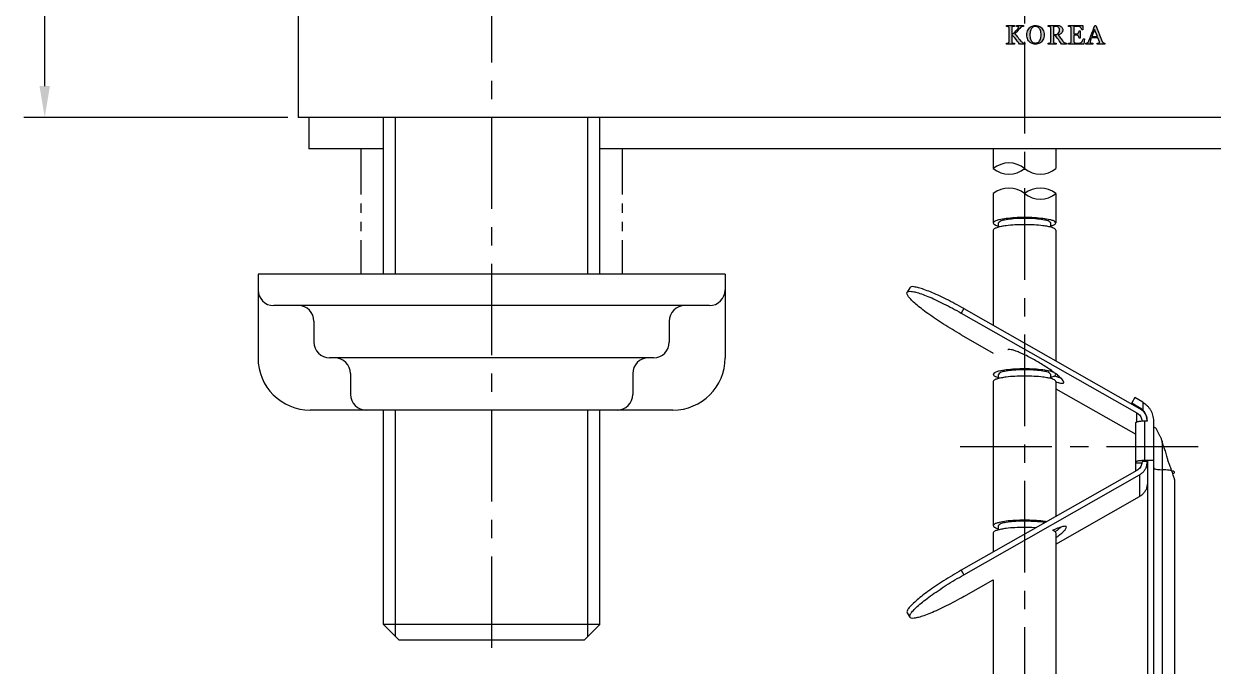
# Model space of a CAD drawing. Extents: x 10556 to 11150, y -5808 to -5388.
# Drawn here: x 10620.9 to 10734.7, y -5744.2 to -5682.7 of the extents above; entities that cross this region are included whole.
import ezdxf

# ---------------------------------------------------------------- set-up
doc = ezdxf.new("R2010")
doc.units = 0
doc.header["$LTSCALE"] = 7
doc.header["$MEASUREMENT"] = 0
doc.linetypes.add('CENTER', pattern=[2, 1.25, -0.25, 0.25, -0.25])
doc.linetypes.add('PHANTOM', pattern=[2.5, 1.25, -0.25, 0.25, -0.25, 0.25, -0.25])
for name, color, linetype in [('CL', 1, 'CENTER'), ('D', 2, 'CONTINUOUS'), ('DIM', 2, 'CONTINUOUS'), ('DWG', 7, 'CONTINUOUS'), ('PH', 3, 'PHANTOM')]:
    doc.layers.add(name, color=color, linetype=linetype)

msp = doc.modelspace()

# ---------------------------------------------------------------- hatches: boundary and pattern name
at = {"layer": 'D'}
msp.add_hatch(color=256, dxfattribs=at).paths.add_polyline_path([(10716.22, -5684.25), (10716.32, -5684.36), (10716.35, -5684.4), (10716.39, -5684.44), (10716.43, -5684.47), (10716.46, -5684.5), (10716.49, -5684.52), (10716.52, -5684.53), (10716.54, -5684.54), (10716.57, -5684.55), (10716.6, -5684.56), (10716.63, -5684.56), (10716.66, -5684.57), (10716.68, -5684.57), (10716.68, -5684.66), (10716.18, -5684.66), (10716.08, -5684.51), (10715.97, -5684.36), (10715.86, -5684.21), (10715.73, -5684.06), (10715.61, -5683.92), (10715.48, -5683.78), (10715.45, -5683.78), (10715.45, -5684.41), (10715.45, -5684.43), (10715.46, -5684.46), (10715.46, -5684.48), (10715.48, -5684.5), (10715.5, -5684.52), (10715.52, -5684.53), (10715.54, -5684.54), (10715.56, -5684.55), (10715.6, -5684.56), (10715.63, -5684.56), (10715.66, -5684.57), (10715.69, -5684.57), (10715.69, -5684.66), (10714.94, -5684.66), (10714.94, -5684.57), (10714.96, -5684.57), (10714.99, -5684.56), (10715.03, -5684.56), (10715.06, -5684.56), (10715.09, -5684.55), (10715.11, -5684.55), (10715.13, -5684.53), (10715.15, -5684.52), (10715.16, -5684.5), (10715.17, -5684.47), (10715.18, -5684.45), (10715.18, -5684.42), (10715.18, -5683.12), (10715.18, -5683.09), (10715.17, -5683.07), (10715.16, -5683.05), (10715.15, -5683.03), (10715.13, -5683.01), (10715.11, -5682.99), (10715.08, -5682.98), (10715.05, -5682.97), (10715.02, -5682.96), (10714.99, -5682.96), (10714.97, -5682.95), (10714.94, -5682.95), (10714.94, -5682.86), (10715.69, -5682.86), (10715.69, -5682.95), (10715.66, -5682.95), (10715.63, -5682.95), (10715.6, -5682.96), (10715.57, -5682.97), (10715.54, -5682.97), (10715.52, -5682.98), (10715.5, -5682.99), (10715.48, -5683.01), (10715.46, -5683.03), (10715.46, -5683.05), (10715.45, -5683.08), (10715.45, -5683.11), (10715.45, -5683.73), (10715.47, -5683.73), (10715.55, -5683.66), (10715.62, -5683.6), (10715.7, -5683.53), (10715.77, -5683.46), (10715.84, -5683.39), (10715.9, -5683.32), (10715.96, -5683.25), (10716.01, -5683.19), (10716.05, -5683.13), (10716.07, -5683.09), (10716.09, -5683.05), (10716.09, -5683.01), (10716.09, -5683), (10716.08, -5682.99), (10716.07, -5682.98), (10716.05, -5682.97), (10716.03, -5682.97), (10716.01, -5682.96), (10715.99, -5682.96), (10715.97, -5682.95), (10715.95, -5682.95), (10715.93, -5682.95), (10715.92, -5682.95), (10715.91, -5682.95), (10715.91, -5682.86), (10716.58, -5682.86), (10716.58, -5682.95), (10716.58, -5682.95), (10716.57, -5682.95), (10716.56, -5682.95), (10716.55, -5682.95), (10716.55, -5682.95), (10716.53, -5682.95), (10716.52, -5682.95), (10716.51, -5682.96), (10716.5, -5682.96), (10716.49, -5682.96), (10716.47, -5682.96), (10716.45, -5682.97), (10716.42, -5682.97), (10716.39, -5682.99), (10716.36, -5683), (10716.33, -5683.02), (10716.31, -5683.03), (10716.28, -5683.05), (10716.2, -5683.15), (10716.1, -5683.26), (10716.01, -5683.36), (10715.92, -5683.46), (10715.82, -5683.56), (10715.73, -5683.65), (10715.85, -5683.79), (10715.96, -5683.91), (10716.05, -5684.03), (10716.13, -5684.13)])
h = msp.add_hatch(color=256, dxfattribs=at)
h.paths.add_polyline_path([(10723.5, -5682.86), (10723.4, -5682.86), (10723.31, -5683.09), (10723.22, -5683.33), (10723.11, -5683.6), (10723.01, -5683.87), (10722.91, -5684.12), (10722.82, -5684.35), (10722.79, -5684.41), (10722.76, -5684.47), (10722.72, -5684.5), (10722.68, -5684.53), (10722.63, -5684.55), (10722.56, -5684.57), (10722.53, -5684.57), (10722.53, -5684.66), (10723.19, -5684.66), (10723.19, -5684.57), (10723.13, -5684.56), (10723.07, -5684.55), (10723.02, -5684.54), (10722.97, -5684.52), (10722.94, -5684.48), (10722.94, -5684.43), (10722.95, -5684.37), (10722.97, -5684.32), (10722.98, -5684.28), (10722.99, -5684.24), (10723.01, -5684.2), (10723.02, -5684.15), (10723.04, -5684.1), (10723.06, -5684.05), (10723.68, -5684.05), (10723.84, -5684.46), (10723.84, -5684.51), (10723.81, -5684.53), (10723.78, -5684.55), (10723.73, -5684.56), (10723.68, -5684.56), (10723.62, -5684.57), (10723.62, -5684.66), (10724.35, -5684.66), (10724.35, -5684.57), (10724.32, -5684.57), (10724.26, -5684.55), (10724.21, -5684.53), (10724.16, -5684.5), (10724.13, -5684.46), (10724.11, -5684.42), (10724.09, -5684.39)])
h.paths.add_polyline_path([(10723.64, -5683.93), (10723.11, -5683.93), (10723.37, -5683.25)], flags=16)
h.paths.add_polyline_path([(10721.39, -5682.96), (10721.67, -5682.96), (10721.71, -5682.96), (10721.77, -5682.96), (10721.84, -5682.96), (10721.89, -5682.97), (10721.94, -5682.99), (10721.99, -5683.03), (10722.05, -5683.09), (10722.1, -5683.16), (10722.13, -5683.23), (10722.16, -5683.29), (10722.25, -5683.29), (10722.25, -5682.86), (10720.86, -5682.86), (10720.86, -5682.95), (10720.9, -5682.95), (10720.95, -5682.96), (10721, -5682.98), (10721.06, -5683), (10721.1, -5683.03), (10721.11, -5683.08), (10721.12, -5683.12), (10721.12, -5684.44), (10721.11, -5684.48), (10721.08, -5684.52), (10721.04, -5684.54), (10721, -5684.55), (10720.94, -5684.56), (10720.89, -5684.57), (10720.86, -5684.57), (10720.86, -5684.66), (10722.35, -5684.66), (10722.39, -5684.13), (10722.3, -5684.13), (10722.28, -5684.17), (10722.25, -5684.24), (10722.21, -5684.31), (10722.17, -5684.39), (10722.13, -5684.45), (10722.09, -5684.5), (10722.04, -5684.53), (10721.97, -5684.54), (10721.9, -5684.55), (10721.85, -5684.55), (10721.8, -5684.56), (10721.76, -5684.56), (10721.72, -5684.56), (10721.69, -5684.56), (10721.63, -5684.55), (10721.58, -5684.55), (10721.53, -5684.55), (10721.48, -5684.54), (10721.43, -5684.51), (10721.4, -5684.46), (10721.39, -5684.41), (10721.39, -5684.37), (10721.39, -5684.32), (10721.39, -5683.78), (10721.59, -5683.78), (10721.64, -5683.78), (10721.68, -5683.78), (10721.74, -5683.8), (10721.8, -5683.84), (10721.83, -5683.88), (10721.84, -5683.91), (10721.86, -5683.96), (10721.87, -5684), (10721.88, -5684.04), (10721.88, -5684.08), (10721.98, -5684.08), (10721.98, -5683.38), (10721.88, -5683.38), (10721.88, -5683.44), (10721.86, -5683.5), (10721.84, -5683.55), (10721.8, -5683.61), (10721.75, -5683.65), (10721.7, -5683.67), (10721.65, -5683.67), (10721.59, -5683.67), (10721.39, -5683.67)])
h.paths.add_polyline_path([(10721.07, -5683.01), (10721.03, -5682.99), (10721.02, -5682.98), (10721.06, -5683)], flags=16)
h.paths.add_polyline_path([(10720.17, -5684.16), (10720.24, -5684.25), (10720.32, -5684.36), (10720.36, -5684.41), (10720.39, -5684.45), (10720.43, -5684.47), (10720.45, -5684.5), (10720.48, -5684.52), (10720.51, -5684.53), (10720.54, -5684.54), (10720.57, -5684.55), (10720.6, -5684.56), (10720.63, -5684.56), (10720.66, -5684.57), (10720.68, -5684.57), (10720.68, -5684.66), (10720.19, -5684.66), (10720.09, -5684.5), (10719.99, -5684.35), (10719.9, -5684.22), (10719.81, -5684.1), (10719.72, -5683.97), (10719.62, -5683.84), (10719.44, -5683.84), (10719.44, -5684.41), (10719.44, -5684.44), (10719.44, -5684.47), (10719.45, -5684.49), (10719.46, -5684.51), (10719.48, -5684.53), (10719.51, -5684.54), (10719.53, -5684.55), (10719.56, -5684.55), (10719.59, -5684.56), (10719.63, -5684.56), (10719.66, -5684.57), (10719.69, -5684.57), (10719.69, -5684.66), (10718.93, -5684.66), (10718.93, -5684.57), (10718.95, -5684.57), (10718.98, -5684.56), (10719.01, -5684.56), (10719.05, -5684.56), (10719.08, -5684.55), (10719.09, -5684.54), (10719.12, -5684.53), (10719.14, -5684.51), (10719.15, -5684.5), (10719.16, -5684.47), (10719.17, -5684.45), (10719.17, -5684.41), (10719.17, -5683.11), (10719.17, -5683.08), (10719.16, -5683.06), (10719.15, -5683.03), (10719.14, -5683.01), (10719.12, -5683), (10719.09, -5682.98), (10719.07, -5682.97), (10719.04, -5682.97), (10719.01, -5682.96), (10718.98, -5682.96), (10718.95, -5682.95), (10718.93, -5682.95), (10718.93, -5682.86), (10719.76, -5682.86), (10719.83, -5682.86), (10719.9, -5682.87), (10719.97, -5682.88), (10720.04, -5682.9), (10720.1, -5682.93), (10720.15, -5682.96), (10720.2, -5683), (10720.24, -5683.04), (10720.28, -5683.09), (10720.3, -5683.15), (10720.32, -5683.21), (10720.33, -5683.29), (10720.32, -5683.35), (10720.31, -5683.42), (10720.29, -5683.47), (10720.27, -5683.52), (10720.24, -5683.57), (10720.2, -5683.61), (10720.16, -5683.64), (10720.11, -5683.68), (10720.06, -5683.7), (10720.01, -5683.73), (10719.95, -5683.75), (10719.89, -5683.77), (10719.97, -5683.88), (10720.04, -5683.98), (10720.11, -5684.07)])
h.paths.add_polyline_path([(10720, -5683.44), (10719.96, -5683.54), (10719.89, -5683.62), (10719.81, -5683.68), (10719.71, -5683.72), (10719.6, -5683.73), (10719.44, -5683.73), (10719.44, -5682.96), (10719.65, -5682.96), (10719.76, -5682.97), (10719.85, -5683), (10719.92, -5683.06), (10719.97, -5683.13), (10720, -5683.22), (10720.01, -5683.32)], flags=16)
h.paths.add_polyline_path([(10718.53, -5683.76), (10718.53, -5683.63), (10718.51, -5683.51), (10718.47, -5683.39), (10718.42, -5683.28), (10718.36, -5683.19), (10718.29, -5683.1), (10718.21, -5683.03), (10718.13, -5682.97), (10718.03, -5682.92), (10717.93, -5682.89), (10717.82, -5682.87), (10717.71, -5682.86), (10717.6, -5682.87), (10717.5, -5682.89), (10717.39, -5682.92), (10717.3, -5682.97), (10717.21, -5683.03), (10717.13, -5683.1), (10717.06, -5683.19), (10717, -5683.28), (10716.95, -5683.39), (10716.91, -5683.5), (10716.89, -5683.63), (10716.88, -5683.76), (10716.89, -5683.89), (10716.91, -5684.01), (10716.95, -5684.12), (10716.99, -5684.23), (10717.05, -5684.32), (10717.12, -5684.4), (10717.19, -5684.48), (10717.28, -5684.54), (10717.38, -5684.59), (10717.48, -5684.63), (10717.59, -5684.65), (10717.71, -5684.66), (10717.82, -5684.65), (10717.92, -5684.63), (10718.03, -5684.6), (10718.12, -5684.55), (10718.21, -5684.49), (10718.29, -5684.42), (10718.36, -5684.33), (10718.42, -5684.24), (10718.47, -5684.13), (10718.51, -5684.02), (10718.53, -5683.89)])
h.paths.add_polyline_path([(10718.24, -5683.87), (10718.23, -5683.98), (10718.21, -5684.07), (10718.19, -5684.16), (10718.15, -5684.24), (10718.11, -5684.32), (10718.06, -5684.39), (10718.01, -5684.45), (10717.94, -5684.49), (10717.87, -5684.52), (10717.79, -5684.54), (10717.71, -5684.55), (10717.62, -5684.54), (10717.54, -5684.52), (10717.47, -5684.49), (10717.41, -5684.45), (10717.35, -5684.39), (10717.31, -5684.32), (10717.27, -5684.25), (10717.23, -5684.17), (10717.21, -5684.08), (10717.19, -5683.98), (10717.18, -5683.87), (10717.18, -5683.76), (10717.18, -5683.66), (10717.19, -5683.56), (10717.21, -5683.46), (10717.23, -5683.37), (10717.26, -5683.29), (10717.3, -5683.21), (10717.34, -5683.14), (10717.4, -5683.08), (10717.46, -5683.03), (10717.53, -5683), (10717.62, -5682.97), (10717.71, -5682.97), (10717.79, -5682.97), (10717.87, -5682.99), (10717.94, -5683.02), (10718, -5683.07), (10718.06, -5683.12), (10718.11, -5683.18), (10718.15, -5683.26), (10718.18, -5683.34), (10718.21, -5683.44), (10718.23, -5683.54), (10718.24, -5683.65), (10718.24, -5683.76)], flags=16)

# ---------------------------------------------------------------- linework, layer by layer
at = {"layer": 'CL'}
for p, q in [((10716.67, -5586.44), (10716.67, -5786.98)), ((10665.67, -5607.66), (10665.67, -5743.66)), ((10733.27, -5723.17), (10709.99, -5723.17))]:
    msp.add_line(p, q, dxfattribs=at)
at = {"layer": 'D'}
for p, q in [((10714.94, -5682.86), (10715.69, -5682.86)), ((10714.94, -5682.95), (10714.94, -5682.86)), ((10714.97, -5682.95), (10714.94, -5682.95)), ((10714.99, -5682.96), (10714.97, -5682.95)), ((10715.02, -5682.96), (10714.99, -5682.96)), ((10715.05, -5682.97), (10715.02, -5682.96)), ((10715.08, -5682.98), (10715.05, -5682.97)), ((10715.11, -5682.99), (10715.08, -5682.98)), ((10715.13, -5683.01), (10715.11, -5682.99)), ((10715.15, -5683.03), (10715.13, -5683.01)), ((10715.16, -5683.05), (10715.15, -5683.03)), ((10715.17, -5683.07), (10715.16, -5683.05)), ((10715.18, -5683.09), (10715.17, -5683.07)), ((10715.18, -5683.12), (10715.18, -5683.09)), ((10715.18, -5684.42), (10715.18, -5683.12)), ((10715.46, -5683.05), (10715.45, -5683.08)), ((10715.45, -5683.08), (10715.45, -5683.11)), ((10715.45, -5683.11), (10715.45, -5683.73)), ((10715.48, -5683.01), (10715.46, -5683.03)), ((10715.46, -5683.03), (10715.46, -5683.05)), ((10715.5, -5682.99), (10715.48, -5683.01)), ((10715.52, -5682.98), (10715.5, -5682.99)), ((10715.54, -5682.97), (10715.52, -5682.98)), ((10715.57, -5682.97), (10715.54, -5682.97)), ((10715.55, -5683.66), (10715.62, -5683.6)), ((10715.6, -5682.96), (10715.57, -5682.97)), ((10715.63, -5682.95), (10715.6, -5682.96)), ((10715.62, -5683.6), (10715.7, -5683.53)), ((10715.66, -5682.95), (10715.63, -5682.95)), ((10715.69, -5682.95), (10715.66, -5682.95)), ((10715.69, -5682.86), (10715.69, -5682.95)), ((10715.7, -5683.53), (10715.77, -5683.46)), ((10715.82, -5683.56), (10715.73, -5683.65)), ((10715.77, -5683.46), (10715.84, -5683.39)), ((10715.92, -5683.46), (10715.82, -5683.56)), ((10715.84, -5683.39), (10715.9, -5683.32)), ((10715.9, -5683.32), (10715.96, -5683.25)), ((10715.91, -5682.86), (10716.58, -5682.86)), ((10715.91, -5682.95), (10715.91, -5682.86)), ((10715.92, -5682.95), (10715.91, -5682.95)), ((10715.93, -5682.95), (10715.92, -5682.95)), ((10716.01, -5683.36), (10715.92, -5683.46)), ((10715.95, -5682.95), (10715.93, -5682.95)), ((10715.97, -5682.95), (10715.95, -5682.95)), ((10715.96, -5683.25), (10716.01, -5683.19)), ((10715.99, -5682.96), (10715.97, -5682.95)), ((10716.01, -5682.96), (10715.99, -5682.96)), ((10716.03, -5682.97), (10716.01, -5682.96)), ((10716.01, -5683.19), (10716.05, -5683.13)), ((10716.1, -5683.26), (10716.01, -5683.36)), ((10716.05, -5682.97), (10716.03, -5682.97)), ((10716.07, -5682.98), (10716.05, -5682.97)), ((10716.05, -5683.13), (10716.07, -5683.09)), ((10716.08, -5682.99), (10716.07, -5682.98)), ((10716.07, -5683.09), (10716.09, -5683.05)), ((10716.09, -5683), (10716.08, -5682.99)), ((10716.09, -5683.01), (10716.09, -5683)), ((10716.09, -5683.05), (10716.09, -5683.01)), ((10716.2, -5683.15), (10716.1, -5683.26)), ((10716.28, -5683.05), (10716.2, -5683.15)), ((10716.31, -5683.03), (10716.28, -5683.05)), ((10716.33, -5683.02), (10716.31, -5683.03)), ((10716.36, -5683), (10716.33, -5683.02)), ((10716.39, -5682.99), (10716.36, -5683)), ((10716.42, -5682.97), (10716.39, -5682.99)), ((10716.45, -5682.97), (10716.42, -5682.97)), ((10716.47, -5682.96), (10716.45, -5682.97)), ((10716.49, -5682.96), (10716.47, -5682.96)), ((10716.5, -5682.96), (10716.49, -5682.96)), ((10716.51, -5682.96), (10716.5, -5682.96)), ((10716.52, -5682.95), (10716.51, -5682.96)), ((10716.53, -5682.95), (10716.52, -5682.95)), ((10716.55, -5682.95), (10716.53, -5682.95)), ((10716.56, -5682.95), (10716.55, -5682.95)), ((10716.55, -5682.95), (10716.55, -5682.95)), ((10716.57, -5682.95), (10716.56, -5682.95)), ((10716.58, -5682.95), (10716.57, -5682.95)), ((10716.58, -5682.86), (10716.58, -5682.95)), ((10716.58, -5682.95), (10716.58, -5682.95)), ((10716.88, -5683.76), (10716.89, -5683.63)), ((10716.89, -5683.63), (10716.91, -5683.5)), ((10716.91, -5683.5), (10716.95, -5683.39)), ((10716.95, -5683.39), (10717, -5683.28)), ((10717, -5683.28), (10717.06, -5683.19)), ((10717.06, -5683.19), (10717.13, -5683.1)), ((10717.13, -5683.1), (10717.21, -5683.03)), ((10717.19, -5683.56), (10717.18, -5683.66)), ((10717.21, -5683.46), (10717.19, -5683.56)), ((10717.21, -5683.03), (10717.3, -5682.97)), ((10717.23, -5683.37), (10717.21, -5683.46)), ((10717.26, -5683.29), (10717.23, -5683.37)), ((10717.3, -5683.21), (10717.26, -5683.29)), ((10717.3, -5682.97), (10717.39, -5682.92)), ((10717.34, -5683.14), (10717.3, -5683.21)), ((10717.4, -5683.08), (10717.34, -5683.14)), ((10717.39, -5682.92), (10717.5, -5682.89)), ((10717.46, -5683.03), (10717.4, -5683.08)), ((10717.53, -5683), (10717.46, -5683.03)), ((10717.5, -5682.89), (10717.6, -5682.87)), ((10717.62, -5682.97), (10717.53, -5683)), ((10717.6, -5682.87), (10717.71, -5682.86)), ((10717.71, -5682.97), (10717.62, -5682.97)), ((10717.71, -5682.86), (10717.82, -5682.87)), ((10717.79, -5682.97), (10717.71, -5682.97)), ((10717.87, -5682.99), (10717.79, -5682.97)), ((10717.82, -5682.87), (10717.93, -5682.89)), ((10717.94, -5683.02), (10717.87, -5682.99)), ((10717.93, -5682.89), (10718.03, -5682.92)), ((10718, -5683.07), (10717.94, -5683.02)), ((10718.06, -5683.12), (10718, -5683.07)), ((10718.03, -5682.92), (10718.13, -5682.97)), ((10718.11, -5683.18), (10718.06, -5683.12)), ((10718.15, -5683.26), (10718.11, -5683.18)), ((10718.13, -5682.97), (10718.21, -5683.03)), ((10718.18, -5683.34), (10718.15, -5683.26)), ((10718.21, -5683.44), (10718.18, -5683.34)), ((10718.21, -5683.03), (10718.29, -5683.1)), ((10718.23, -5683.54), (10718.21, -5683.44)), ((10718.24, -5683.65), (10718.23, -5683.54)), ((10718.29, -5683.1), (10718.36, -5683.19)), ((10718.36, -5683.19), (10718.42, -5683.28)), ((10718.42, -5683.28), (10718.47, -5683.39)), ((10718.47, -5683.39), (10718.51, -5683.51)), ((10718.51, -5683.51), (10718.53, -5683.63)), ((10718.53, -5683.63), (10718.53, -5683.76)), ((10718.93, -5682.95), (10718.93, -5682.86)), ((10718.93, -5682.86), (10719.76, -5682.86)), ((10718.95, -5682.95), (10718.93, -5682.95)), ((10718.98, -5682.96), (10718.95, -5682.95)), ((10719.01, -5682.96), (10718.98, -5682.96)), ((10719.04, -5682.97), (10719.01, -5682.96)), ((10719.07, -5682.97), (10719.04, -5682.97)), ((10719.09, -5682.98), (10719.07, -5682.97)), ((10719.12, -5683), (10719.09, -5682.98)), ((10719.14, -5683.01), (10719.12, -5683)), ((10719.15, -5683.03), (10719.14, -5683.01)), ((10719.16, -5683.06), (10719.15, -5683.03)), ((10719.17, -5683.08), (10719.16, -5683.06)), ((10719.17, -5683.11), (10719.17, -5683.08)), ((10719.17, -5684.41), (10719.17, -5683.11)), ((10719.44, -5682.96), (10719.44, -5683.73)), ((10719.65, -5682.96), (10719.44, -5682.96)), ((10719.76, -5682.97), (10719.65, -5682.96)), ((10719.76, -5682.86), (10719.83, -5682.86)), ((10719.85, -5683), (10719.76, -5682.97)), ((10719.81, -5683.68), (10719.89, -5683.62)), ((10719.83, -5682.86), (10719.9, -5682.87)), ((10719.92, -5683.06), (10719.85, -5683)), ((10719.89, -5683.62), (10719.96, -5683.54)), ((10719.9, -5682.87), (10719.97, -5682.88)), ((10719.97, -5683.13), (10719.92, -5683.06)), ((10719.96, -5683.54), (10720, -5683.44)), ((10719.97, -5682.88), (10720.04, -5682.9)), ((10720, -5683.22), (10719.97, -5683.13)), ((10720.01, -5683.32), (10720, -5683.22)), ((10720, -5683.44), (10720.01, -5683.32)), ((10720.04, -5682.9), (10720.1, -5682.93)), ((10720.1, -5682.93), (10720.15, -5682.96)), ((10720.16, -5683.64), (10720.11, -5683.68)), ((10720.15, -5682.96), (10720.2, -5683)), ((10720.2, -5683.61), (10720.16, -5683.64)), ((10720.2, -5683), (10720.24, -5683.04)), ((10720.24, -5683.57), (10720.2, -5683.61)), ((10720.24, -5683.04), (10720.28, -5683.09)), ((10720.27, -5683.52), (10720.24, -5683.57)), ((10720.29, -5683.47), (10720.27, -5683.52)), ((10720.28, -5683.09), (10720.3, -5683.15)), ((10720.31, -5683.42), (10720.29, -5683.47)), ((10720.3, -5683.15), (10720.32, -5683.21)), ((10720.32, -5683.35), (10720.31, -5683.42)), ((10720.32, -5683.21), (10720.33, -5683.29)), ((10720.33, -5683.29), (10720.32, -5683.35)), ((10720.86, -5682.86), (10722.25, -5682.86)), ((10720.86, -5682.95), (10720.86, -5682.86)), ((10720.88, -5682.95), (10720.86, -5682.95)), ((10720.92, -5682.96), (10720.88, -5682.95)), ((10720.95, -5682.96), (10720.92, -5682.96)), ((10720.99, -5682.97), (10720.95, -5682.96)), ((10721.02, -5682.98), (10720.99, -5682.97)), ((10721.04, -5682.99), (10721.02, -5682.98)), ((10721.07, -5683.01), (10721.04, -5682.99)), ((10721.09, -5683.03), (10721.07, -5683.01)), ((10721.1, -5683.05), (10721.09, -5683.03)), ((10721.11, -5683.07), (10721.1, -5683.05)), ((10721.11, -5683.09), (10721.11, -5683.07)), ((10721.12, -5683.12), (10721.11, -5683.09)), ((10721.12, -5684.41), (10721.12, -5683.12)), ((10721.67, -5682.96), (10721.39, -5682.96)), ((10721.39, -5682.96), (10721.39, -5683.67)), ((10721.71, -5682.96), (10721.67, -5682.96)), ((10721.75, -5682.96), (10721.71, -5682.96)), ((10721.73, -5683.66), (10721.76, -5683.64)), ((10721.79, -5682.96), (10721.75, -5682.96)), ((10721.76, -5683.64), (10721.79, -5683.62)), ((10721.83, -5682.96), (10721.79, -5682.96)), ((10721.79, -5683.62), (10721.81, -5683.59)), ((10721.81, -5683.59), (10721.83, -5683.57)), ((10721.86, -5682.97), (10721.83, -5682.96)), ((10721.83, -5683.57), (10721.84, -5683.53)), ((10721.84, -5683.53), (10721.86, -5683.5)), ((10721.89, -5682.97), (10721.86, -5682.97)), ((10721.86, -5683.5), (10721.87, -5683.46)), ((10721.87, -5683.46), (10721.88, -5683.42)), ((10721.88, -5683.38), (10721.98, -5683.38)), ((10721.88, -5683.42), (10721.88, -5683.38)), ((10721.94, -5682.99), (10721.89, -5682.97)), ((10721.99, -5683.03), (10721.94, -5682.99)), ((10721.98, -5683.38), (10721.98, -5684.08)), ((10722.05, -5683.09), (10721.99, -5683.03)), ((10722.1, -5683.16), (10722.05, -5683.09)), ((10722.13, -5683.23), (10722.1, -5683.16)), ((10722.16, -5683.29), (10722.13, -5683.23)), ((10722.25, -5683.29), (10722.16, -5683.29)), ((10722.25, -5682.86), (10722.25, -5683.29)), ((10723.01, -5683.87), (10723.11, -5683.6)), ((10723.37, -5683.25), (10723.11, -5683.93)), ((10723.11, -5683.6), (10723.22, -5683.33)), ((10723.22, -5683.33), (10723.31, -5683.09)), ((10723.31, -5683.09), (10723.4, -5682.86)), ((10723.64, -5683.93), (10723.37, -5683.25)), ((10723.4, -5682.86), (10723.5, -5682.86)), ((10723.5, -5682.86), (10724.09, -5684.39)), ((10714.94, -5684.66), (10714.94, -5684.57)), ((10714.94, -5684.57), (10714.96, -5684.57)), ((10715.69, -5684.66), (10714.94, -5684.66)), ((10714.96, -5684.58), (10714.99, -5684.58)), ((10714.99, -5684.58), (10715.03, -5684.57)), ((10715.03, -5684.57), (10715.06, -5684.57)), ((10715.06, -5684.56), (10715.09, -5684.55)), ((10715.09, -5684.55), (10715.11, -5684.55)), ((10715.11, -5684.55), (10715.13, -5684.53)), ((10715.13, -5684.53), (10715.15, -5684.52)), ((10715.15, -5684.52), (10715.16, -5684.5)), ((10715.16, -5684.5), (10715.17, -5684.47)), ((10715.17, -5684.47), (10715.18, -5684.45)), ((10715.18, -5684.45), (10715.18, -5684.42)), ((10715.45, -5683.73), (10715.47, -5683.73)), ((10715.48, -5683.78), (10715.45, -5683.78)), ((10715.45, -5683.78), (10715.45, -5684.41)), ((10715.45, -5684.41), (10715.45, -5684.43)), ((10715.45, -5684.43), (10715.46, -5684.46)), ((10715.46, -5684.46), (10715.46, -5684.48)), ((10715.46, -5684.48), (10715.48, -5684.5)), ((10715.47, -5683.73), (10715.55, -5683.66)), ((10715.61, -5683.92), (10715.48, -5683.78)), ((10715.48, -5684.5), (10715.5, -5684.52)), ((10715.5, -5684.52), (10715.52, -5684.53)), ((10715.52, -5684.53), (10715.54, -5684.54)), ((10715.54, -5684.54), (10715.56, -5684.55)), ((10715.56, -5684.55), (10715.6, -5684.56)), ((10715.6, -5684.56), (10715.63, -5684.56)), ((10715.73, -5684.06), (10715.61, -5683.92)), ((10715.63, -5684.56), (10715.66, -5684.57)), ((10715.66, -5684.57), (10715.69, -5684.57)), ((10715.69, -5684.57), (10715.69, -5684.66)), ((10715.73, -5683.65), (10715.85, -5683.79)), ((10715.86, -5684.21), (10715.73, -5684.06)), ((10715.85, -5683.79), (10715.96, -5683.91)), ((10715.97, -5684.36), (10715.86, -5684.21)), ((10715.96, -5683.91), (10716.05, -5684.03)), ((10716.08, -5684.51), (10715.97, -5684.36)), ((10716.05, -5684.03), (10716.13, -5684.13)), ((10716.18, -5684.66), (10716.08, -5684.51)), ((10716.13, -5684.13), (10716.22, -5684.25)), ((10716.68, -5684.66), (10716.18, -5684.66)), ((10716.22, -5684.25), (10716.32, -5684.36)), ((10716.32, -5684.36), (10716.35, -5684.4)), ((10716.35, -5684.4), (10716.39, -5684.44)), ((10716.39, -5684.44), (10716.43, -5684.47)), ((10716.43, -5684.47), (10716.46, -5684.5)), ((10716.46, -5684.5), (10716.49, -5684.52)), ((10716.49, -5684.52), (10716.52, -5684.53)), ((10716.52, -5684.53), (10716.54, -5684.54)), ((10716.54, -5684.54), (10716.57, -5684.55)), ((10716.57, -5684.55), (10716.6, -5684.56)), ((10716.6, -5684.56), (10716.63, -5684.56)), ((10716.63, -5684.56), (10716.66, -5684.57)), ((10716.66, -5684.57), (10716.68, -5684.57)), ((10716.68, -5684.57), (10716.68, -5684.66)), ((10716.89, -5683.89), (10716.88, -5683.76)), ((10716.91, -5684.01), (10716.89, -5683.89)), ((10716.95, -5684.12), (10716.91, -5684.01)), ((10716.99, -5684.23), (10716.95, -5684.12)), ((10717.05, -5684.32), (10716.99, -5684.23)), ((10717.12, -5684.4), (10717.05, -5684.32)), ((10717.19, -5684.48), (10717.12, -5684.4)), ((10717.18, -5683.66), (10717.18, -5683.76)), ((10717.18, -5683.76), (10717.18, -5683.87)), ((10717.18, -5683.87), (10717.19, -5683.98)), ((10717.19, -5683.98), (10717.21, -5684.08)), ((10717.28, -5684.54), (10717.19, -5684.48)), ((10717.21, -5684.08), (10717.23, -5684.17)), ((10717.23, -5684.17), (10717.27, -5684.25)), ((10717.27, -5684.25), (10717.31, -5684.32)), ((10717.38, -5684.59), (10717.28, -5684.54)), ((10717.31, -5684.32), (10717.35, -5684.39)), ((10717.35, -5684.39), (10717.41, -5684.45)), ((10717.48, -5684.63), (10717.38, -5684.59)), ((10717.41, -5684.45), (10717.47, -5684.49)), ((10717.47, -5684.49), (10717.54, -5684.52)), ((10717.59, -5684.65), (10717.48, -5684.63)), ((10717.54, -5684.52), (10717.62, -5684.54)), ((10717.71, -5684.66), (10717.59, -5684.65)), ((10717.62, -5684.54), (10717.71, -5684.55)), ((10717.71, -5684.55), (10717.79, -5684.54)), ((10717.82, -5684.65), (10717.71, -5684.66)), ((10717.79, -5684.54), (10717.87, -5684.52)), ((10717.92, -5684.63), (10717.82, -5684.65)), ((10717.87, -5684.52), (10717.94, -5684.49)), ((10718.03, -5684.6), (10717.92, -5684.63)), ((10717.94, -5684.49), (10718.01, -5684.45)), ((10718.01, -5684.45), (10718.06, -5684.39)), ((10718.12, -5684.55), (10718.03, -5684.6)), ((10718.06, -5684.39), (10718.11, -5684.32)), ((10718.11, -5684.32), (10718.15, -5684.24)), ((10718.21, -5684.49), (10718.12, -5684.55)), ((10718.15, -5684.24), (10718.19, -5684.16)), ((10718.19, -5684.16), (10718.21, -5684.07)), ((10718.21, -5684.07), (10718.23, -5683.98)), ((10718.29, -5684.42), (10718.21, -5684.49)), ((10718.23, -5683.98), (10718.24, -5683.87)), ((10718.24, -5683.76), (10718.24, -5683.65)), ((10718.24, -5683.87), (10718.24, -5683.76)), ((10718.36, -5684.33), (10718.29, -5684.42)), ((10718.42, -5684.24), (10718.36, -5684.33)), ((10718.47, -5684.13), (10718.42, -5684.24)), ((10718.51, -5684.02), (10718.47, -5684.13)), ((10718.53, -5683.89), (10718.51, -5684.02)), ((10718.53, -5683.76), (10718.53, -5683.89)), ((10718.93, -5684.66), (10718.93, -5684.57)), ((10718.93, -5684.57), (10718.95, -5684.57)), ((10719.69, -5684.66), (10718.93, -5684.66)), ((10718.95, -5684.57), (10718.98, -5684.56)), ((10718.98, -5684.56), (10719.01, -5684.56)), ((10719.01, -5684.56), (10719.05, -5684.56)), ((10719.05, -5684.56), (10719.08, -5684.55)), ((10719.08, -5684.55), (10719.09, -5684.54)), ((10719.09, -5684.54), (10719.12, -5684.53)), ((10719.12, -5684.53), (10719.14, -5684.51)), ((10719.14, -5684.51), (10719.15, -5684.5)), ((10719.15, -5684.5), (10719.16, -5684.47)), ((10719.16, -5684.47), (10719.17, -5684.45)), ((10719.17, -5684.45), (10719.17, -5684.41)), ((10719.44, -5683.73), (10719.6, -5683.73)), ((10719.44, -5683.84), (10719.44, -5684.41)), ((10719.62, -5683.84), (10719.44, -5683.84)), ((10719.44, -5684.41), (10719.44, -5684.44)), ((10719.44, -5684.44), (10719.44, -5684.47)), ((10719.44, -5684.47), (10719.45, -5684.49)), ((10719.45, -5684.49), (10719.46, -5684.51)), ((10719.46, -5684.51), (10719.48, -5684.53)), ((10719.48, -5684.53), (10719.51, -5684.54)), ((10719.51, -5684.54), (10719.53, -5684.55)), ((10719.53, -5684.55), (10719.56, -5684.55)), ((10719.56, -5684.55), (10719.59, -5684.56)), ((10719.59, -5684.56), (10719.63, -5684.56)), ((10719.6, -5683.73), (10719.71, -5683.72)), ((10719.72, -5683.97), (10719.62, -5683.84)), ((10719.63, -5684.56), (10719.66, -5684.57)), ((10719.66, -5684.57), (10719.69, -5684.57)), ((10719.69, -5684.57), (10719.69, -5684.66)), ((10719.71, -5683.72), (10719.81, -5683.68)), ((10719.81, -5684.1), (10719.72, -5683.97)), ((10719.9, -5684.22), (10719.81, -5684.1)), ((10719.95, -5683.75), (10719.89, -5683.77)), ((10719.89, -5683.77), (10719.97, -5683.88)), ((10719.99, -5684.35), (10719.9, -5684.22)), ((10720.01, -5683.73), (10719.95, -5683.75)), ((10719.97, -5683.88), (10720.04, -5683.98)), ((10720.09, -5684.5), (10719.99, -5684.35)), ((10720.06, -5683.7), (10720.01, -5683.73)), ((10720.04, -5683.98), (10720.11, -5684.07)), ((10720.11, -5683.68), (10720.06, -5683.7)), ((10720.19, -5684.66), (10720.09, -5684.5)), ((10720.11, -5684.07), (10720.17, -5684.16)), ((10720.17, -5684.16), (10720.24, -5684.25)), ((10720.68, -5684.66), (10720.19, -5684.66)), ((10720.24, -5684.25), (10720.32, -5684.36)), ((10720.32, -5684.36), (10720.36, -5684.41)), ((10720.36, -5684.41), (10720.39, -5684.45)), ((10720.39, -5684.45), (10720.43, -5684.47)), ((10720.43, -5684.47), (10720.45, -5684.5)), ((10720.45, -5684.5), (10720.48, -5684.52)), ((10720.48, -5684.52), (10720.51, -5684.53)), ((10720.51, -5684.53), (10720.54, -5684.54)), ((10720.54, -5684.54), (10720.57, -5684.55)), ((10720.57, -5684.55), (10720.6, -5684.56)), ((10720.6, -5684.56), (10720.63, -5684.56)), ((10720.63, -5684.56), (10720.66, -5684.57)), ((10720.66, -5684.57), (10720.68, -5684.57)), ((10720.68, -5684.57), (10720.68, -5684.66)), ((10720.86, -5684.57), (10720.89, -5684.57)), ((10720.86, -5684.66), (10720.86, -5684.57)), ((10722.35, -5684.66), (10720.86, -5684.66)), ((10720.89, -5684.57), (10720.92, -5684.56)), ((10720.92, -5684.56), (10720.96, -5684.56)), ((10720.96, -5684.56), (10721, -5684.55)), ((10721, -5684.55), (10721.03, -5684.55)), ((10721.03, -5684.55), (10721.04, -5684.54)), ((10721.04, -5684.54), (10721.07, -5684.53)), ((10721.07, -5684.53), (10721.09, -5684.51)), ((10721.09, -5684.51), (10721.1, -5684.49)), ((10721.1, -5684.49), (10721.11, -5684.47)), ((10721.11, -5684.44), (10721.12, -5684.41)), ((10721.11, -5684.47), (10721.11, -5684.44)), ((10721.39, -5683.67), (10721.59, -5683.67)), ((10721.39, -5683.78), (10721.39, -5684.32)), ((10721.59, -5683.78), (10721.39, -5683.78)), ((10721.39, -5684.32), (10721.39, -5684.37)), ((10721.39, -5684.37), (10721.39, -5684.41)), ((10721.39, -5684.41), (10721.4, -5684.45)), ((10721.4, -5684.45), (10721.41, -5684.47)), ((10721.41, -5684.47), (10721.42, -5684.5)), ((10721.42, -5684.5), (10721.44, -5684.52)), ((10721.44, -5684.52), (10721.47, -5684.53)), ((10721.47, -5684.53), (10721.5, -5684.54)), ((10721.5, -5684.54), (10721.53, -5684.55)), ((10721.53, -5684.55), (10721.58, -5684.55)), ((10721.58, -5684.55), (10721.63, -5684.55)), ((10721.59, -5683.67), (10721.65, -5683.67)), ((10721.64, -5683.78), (10721.59, -5683.78)), ((10721.63, -5684.55), (10721.69, -5684.56)), ((10721.68, -5683.78), (10721.64, -5683.78)), ((10721.65, -5683.67), (10721.7, -5683.67)), ((10721.72, -5683.79), (10721.68, -5683.78)), ((10721.69, -5684.56), (10721.72, -5684.56)), ((10721.7, -5683.67), (10721.73, -5683.66)), ((10721.75, -5683.81), (10721.72, -5683.79)), ((10721.72, -5684.56), (10721.76, -5684.56)), ((10721.78, -5683.83), (10721.75, -5683.81)), ((10721.76, -5684.56), (10721.8, -5684.56)), ((10721.81, -5683.86), (10721.78, -5683.83)), ((10721.8, -5684.56), (10721.85, -5684.55)), ((10721.83, -5683.88), (10721.81, -5683.86)), ((10721.84, -5683.91), (10721.83, -5683.88)), ((10721.86, -5683.96), (10721.84, -5683.91)), ((10721.85, -5684.55), (10721.89, -5684.55)), ((10721.87, -5684), (10721.86, -5683.96)), ((10721.88, -5684.04), (10721.87, -5684)), ((10721.88, -5684.08), (10721.88, -5684.04)), ((10721.98, -5684.08), (10721.88, -5684.08)), ((10721.89, -5684.55), (10721.92, -5684.55)), ((10721.92, -5684.55), (10721.95, -5684.55)), ((10721.95, -5684.55), (10721.99, -5684.54)), ((10721.99, -5684.54), (10722.02, -5684.53)), ((10722.02, -5684.53), (10722.05, -5684.52)), ((10722.05, -5684.52), (10722.07, -5684.51)), ((10722.07, -5684.51), (10722.09, -5684.5)), ((10722.09, -5684.5), (10722.13, -5684.45)), ((10722.13, -5684.45), (10722.17, -5684.39)), ((10722.17, -5684.39), (10722.21, -5684.31)), ((10722.21, -5684.31), (10722.25, -5684.24)), ((10722.25, -5684.24), (10722.28, -5684.17)), ((10722.28, -5684.17), (10722.3, -5684.13)), ((10722.3, -5684.13), (10722.39, -5684.13)), ((10722.39, -5684.13), (10722.35, -5684.66)), ((10722.53, -5684.57), (10722.55, -5684.57)), ((10722.53, -5684.66), (10722.53, -5684.57)), ((10723.19, -5684.66), (10722.53, -5684.66)), ((10722.55, -5684.57), (10722.58, -5684.56)), ((10722.58, -5684.56), (10722.61, -5684.56)), ((10722.61, -5684.56), (10722.64, -5684.55)), ((10722.64, -5684.55), (10722.66, -5684.54)), ((10722.66, -5684.54), (10722.69, -5684.52)), ((10722.69, -5684.52), (10722.72, -5684.5)), ((10722.72, -5684.5), (10722.74, -5684.48)), ((10722.74, -5684.48), (10722.76, -5684.45)), ((10722.76, -5684.45), (10722.78, -5684.43)), ((10722.78, -5684.43), (10722.8, -5684.39)), ((10722.8, -5684.39), (10722.82, -5684.35)), ((10722.82, -5684.35), (10722.91, -5684.12)), ((10722.91, -5684.12), (10723.01, -5683.87)), ((10722.95, -5684.38), (10722.94, -5684.41)), ((10722.94, -5684.41), (10722.94, -5684.43)), ((10722.94, -5684.43), (10722.94, -5684.44)), ((10722.94, -5684.44), (10722.94, -5684.46)), ((10722.94, -5684.46), (10722.95, -5684.49)), ((10722.96, -5684.35), (10722.95, -5684.38)), ((10722.95, -5684.49), (10722.97, -5684.52)), ((10722.97, -5684.32), (10722.96, -5684.35)), ((10722.98, -5684.28), (10722.97, -5684.32)), ((10722.97, -5684.52), (10723.02, -5684.54)), ((10722.99, -5684.24), (10722.98, -5684.28)), ((10723.01, -5684.2), (10722.99, -5684.24)), ((10723.02, -5684.15), (10723.01, -5684.2)), ((10723.04, -5684.1), (10723.02, -5684.15)), ((10723.02, -5684.54), (10723.07, -5684.55)), ((10723.06, -5684.05), (10723.04, -5684.1)), ((10723.68, -5684.05), (10723.06, -5684.05)), ((10723.07, -5684.55), (10723.13, -5684.56)), ((10723.11, -5683.93), (10723.64, -5683.93)), ((10723.13, -5684.56), (10723.19, -5684.57)), ((10723.19, -5684.57), (10723.19, -5684.66)), ((10723.62, -5684.57), (10723.68, -5684.56)), ((10723.62, -5684.66), (10723.62, -5684.57)), ((10724.35, -5684.66), (10723.62, -5684.66)), ((10723.83, -5684.44), (10723.68, -5684.05)), ((10723.68, -5684.56), (10723.73, -5684.56)), ((10723.73, -5684.56), (10723.78, -5684.55)), ((10723.78, -5684.55), (10723.81, -5684.53)), ((10723.81, -5684.53), (10723.83, -5684.52)), ((10723.83, -5684.45), (10723.83, -5684.44)), ((10723.84, -5684.46), (10723.83, -5684.45)), ((10723.83, -5684.52), (10723.84, -5684.5)), ((10723.84, -5684.47), (10723.84, -5684.46)), ((10723.84, -5684.48), (10723.84, -5684.47)), ((10723.84, -5684.49), (10723.84, -5684.48)), ((10723.84, -5684.5), (10723.84, -5684.49)), ((10724.09, -5684.39), (10724.11, -5684.42)), ((10724.11, -5684.42), (10724.12, -5684.45)), ((10724.12, -5684.45), (10724.14, -5684.47)), ((10724.14, -5684.47), (10724.15, -5684.49)), ((10724.15, -5684.49), (10724.18, -5684.51)), ((10724.18, -5684.51), (10724.2, -5684.53)), ((10724.2, -5684.53), (10724.22, -5684.54)), ((10724.22, -5684.54), (10724.25, -5684.55)), ((10724.25, -5684.55), (10724.28, -5684.56)), ((10724.28, -5684.56), (10724.31, -5684.56)), ((10724.31, -5684.56), (10724.33, -5684.57)), ((10724.33, -5684.57), (10724.35, -5684.57)), ((10724.35, -5684.57), (10724.35, -5684.66))]:
    msp.add_line(p, q, dxfattribs=at)
at = {"layer": 'D', "ltscale": 0.7}
for centre, start, end in [((10715.17, -5698.43), 51.4294, 128.5706), ((10715.17, -5694.67), 231.4294, 308.5706), ((10718.17, -5694.67), 231.4294, 308.5706), ((10715.17, -5700.83), 51.4294, 128.5706), ((10718.17, -5700.83), 51.4294, 128.5706), ((10718.17, -5697.06), 231.4294, 308.5706)]:
    msp.add_arc(centre, 2.41, start, end, dxfattribs=at)
at = {"layer": 'DIM'}
for p, q in [((10622.91, -5688.66), (10622.91, -5612.66)), ((10646.17, -5691.66), (10620.91, -5691.66))]:
    msp.add_line(p, q, dxfattribs=at)
msp.add_solid([(10622.41, -5688.66), (10623.41, -5688.66), (10622.91, -5691.66)], dxfattribs=at)
at = {"layer": 'DWG'}
for p, q in [((10647.17, -5646.66), (10647.17, -5691.66)), ((10648.17, -5691.66), (10648.17, -5694.66)), ((10655.32, -5706.66), (10655.32, -5691.66)), ((10676.02, -5706.66), (10676.02, -5691.66)), ((10713.67, -5694.66), (10713.67, -5696.55)), ((10719.67, -5694.66), (10719.67, -5696.55)), ((10713.67, -5698.94), (10713.67, -5701.76)), ((10719.67, -5698.94), (10719.67, -5701.76)), ((10714.17, -5702.16), (10714.17, -5701.76)), ((10719.17, -5702.16), (10719.17, -5701.76)), ((10713.67, -5702.45), (10713.67, -5711.55)), ((10719.67, -5702.45), (10719.67, -5714.96)), ((10688.02, -5706.66), (10643.32, -5706.66)), ((10643.32, -5706.66), (10643.32, -5714.66)), ((10688.02, -5706.66), (10688.02, -5714.66)), ((10686.52, -5709.66), (10644.82, -5709.66)), ((10648.67, -5711.16), (10648.67, -5713.16)), ((10682.67, -5711.16), (10682.67, -5713.16)), ((10681.17, -5714.66), (10650.17, -5714.66)), ((10652.17, -5716.16), (10652.17, -5718.16)), ((10679.17, -5716.16), (10679.17, -5718.16)), ((10714.17, -5716.64), (10714.17, -5716.24)), ((10719.17, -5716.64), (10719.17, -5716.24)), ((10713.67, -5716.93), (10713.67, -5730.71)), ((10719.67, -5716.93), (10719.67, -5729.83)), ((10683.02, -5719.66), (10648.32, -5719.66)), ((10655.32, -5740.16), (10655.32, -5719.66)), ((10676.02, -5740.16), (10676.02, -5719.66)), ((10713.67, -5731.4), (10713.67, -5733.24)), ((10714.17, -5731.12), (10714.17, -5730.71)), ((10719.67, -5731.4), (10719.67, -5745.19)), ((10710.61, -5734.98), (10710.86, -5735.41)), ((10713.67, -5735.9), (10713.67, -5745.19)), ((10656.82, -5741.66), (10655.32, -5740.16)), ((10676.02, -5740.16), (10655.32, -5740.16)), ((10674.52, -5741.66), (10676.02, -5740.16)), ((10674.52, -5741.66), (10656.82, -5741.66))]:
    msp.add_line(p, q, dxfattribs=at)
at = {"layer": 'DWG', "lineweight": -2}
for p, q in [((10792.17, -5691.66), (10647.17, -5691.66)), ((10655.32, -5694.66), (10648.17, -5694.66)), ((10757.32, -5694.66), (10676.02, -5694.66))]:
    msp.add_line(p, q, dxfattribs=at)
at = {"layer": 'DWG', "color": 2}
for p, q in [((10656.47, -5706.66), (10656.47, -5691.66)), ((10674.87, -5706.66), (10674.87, -5691.66)), ((10705.69, -5707.96), (10705.44, -5708.39)), ((10710.86, -5709.95), (10710.61, -5710.38)), ((10710.61, -5710.38), (10727.42, -5719.93)), ((10710.86, -5709.95), (10727.67, -5719.51)), ((10710.61, -5712.46), (10713.67, -5714.2)), ((10719.67, -5717.61), (10727.32, -5721.96)), ((10727.22, -5718.46), (10726.92, -5718.98)), ((10727.97, -5718.89), (10727.22, -5718.46)), ((10728.02, -5719.68), (10728.02, -5718.92)), ((10656.47, -5741.31), (10656.47, -5719.66)), ((10674.87, -5741.31), (10674.87, -5719.66)), ((10726.92, -5718.98), (10727.67, -5719.4)), ((10726.92, -5719.08), (10726.92, -5718.98)), ((10727.42, -5720.78), (10727.42, -5719.93)), ((10727.67, -5719.51), (10727.67, -5719.4)), ((10727.32, -5725.48), (10727.32, -5720.86)), ((10728.17, -5724.47), (10728.17, -5720.68)), ((10729.02, -5720.7), (10729.01, -5720.68)), ((10729.02, -5771.97), (10729.02, -5720.7)), ((10729.82, -5722.62), (10729.82, -5772.14)), ((10728.42, -5724.57), (10727.92, -5724.57)), ((10729.02, -5724.47), (10728.42, -5724.47)), ((10728.42, -5724.47), (10728.42, -5773.54)), ((10727.42, -5725.43), (10710.61, -5734.98)), ((10727.9, -5724.75), (10727.32, -5724.75)), ((10710.86, -5735.41), (10727.67, -5725.85)), ((10727.67, -5725.85), (10727.67, -5727.94)), ((10731.02, -5726.3), (10731.02, -5772.39)), ((10719.67, -5732.48), (10727.67, -5727.94)), ((10710.86, -5737.49), (10713.67, -5735.9)), ((10705.44, -5739.06), (10705.69, -5739.48))]:
    msp.add_line(p, q, dxfattribs=at)
for points in [[(10729.02, -5725.19), (10729.04, -5725.23), (10729.12, -5725.27), (10729.24, -5725.3), (10729.4, -5725.33), (10729.6, -5725.35), (10729.82, -5725.36)], [(10730.75, -5725.47), (10730.64, -5725.44), (10730.5, -5725.42), (10730.35, -5725.4), (10730.18, -5725.38), (10730, -5725.37), (10729.82, -5725.36)], [(10730.85, -5725.73), (10730.95, -5725.69), (10731.01, -5725.65), (10731.01, -5725.6), (10730.97, -5725.55), (10730.89, -5725.51), (10730.75, -5725.47)]]:
    msp.add_lwpolyline(points, dxfattribs=at)
at = {"layer": 'DWG'}
for centre, radius, start, end in [((10644.82, -5708.16), 1.5, 180, 270), ((10686.52, -5708.16), 1.5, 270, 0), ((10647.17, -5711.16), 1.5, 0, 90), ((10684.17, -5711.16), 1.5, 90, 180), ((10650.17, -5713.16), 1.5, 180, 270), ((10681.17, -5713.16), 1.5, 270, 0), ((10648.32, -5714.66), 5, 180, 270), ((10650.67, -5716.16), 1.5, 0, 90), ((10680.67, -5716.16), 1.5, 90, 180), ((10683.02, -5714.66), 5, 270, 0), ((10653.67, -5718.16), 1.5, 180, 270), ((10677.67, -5718.16), 1.5, 270, 0)]:
    msp.add_arc(centre, radius, start, end, dxfattribs=at)
for points in [[(10713.92, -5701.55), (10713.81, -5701.6), (10713.67, -5701.76)], [(10713.67, -5701.76), (10713.73, -5701.87)], [(10719.24, -5701.49), (10719.09, -5701.45), (10718.43, -5701.34), (10717.59, -5701.26), (10716.67, -5701.24), (10715.74, -5701.26), (10714.9, -5701.34), (10714.24, -5701.45), (10713.92, -5701.55)], [(10719.17, -5701.76), (10719.02, -5701.61), (10718.58, -5701.48), (10717.92, -5701.38), (10717.1, -5701.33), (10716.23, -5701.33), (10715.42, -5701.38), (10714.75, -5701.48), (10714.32, -5701.61), (10714.17, -5701.76)], [(10719.67, -5701.76), (10719.52, -5701.6), (10719.24, -5701.49)], [(10719.6, -5701.87), (10719.67, -5701.76)], [(10713.73, -5702.34), (10713.67, -5702.45)], [(10713.73, -5701.87), (10713.81, -5701.92), (10714.17, -5702.05)], [(10713.92, -5702.24), (10713.81, -5702.29), (10713.73, -5702.34)], [(10714.24, -5702.14), (10713.92, -5702.24)], [(10714.66, -5702.06), (10714.24, -5702.14)], [(10718.67, -5702.06), (10718.43, -5702.03), (10717.59, -5701.95), (10716.67, -5701.93), (10715.74, -5701.95), (10714.9, -5702.03), (10714.66, -5702.06)], [(10718.9, -5702.1), (10718.67, -5702.06)], [(10719.09, -5702.14), (10718.9, -5702.1)], [(10719.6, -5702.34), (10719.52, -5702.29), (10719.09, -5702.14)], [(10719.17, -5702.05), (10719.41, -5701.97)], [(10719.41, -5701.97), (10719.52, -5701.92), (10719.6, -5701.87)], [(10719.67, -5702.45), (10719.6, -5702.34)], [(10719.36, -5715.97), (10719.23, -5715.87), (10718.77, -5715.56), (10718.26, -5715.24), (10717.74, -5714.94), (10717.22, -5714.65), (10716.71, -5714.39), (10716.25, -5714.18), (10715.84, -5714.01), (10715.51, -5713.91), (10715.26, -5713.86), (10715.11, -5713.87), (10715.07, -5713.91)], [(10713.92, -5716.02), (10713.81, -5716.08), (10713.67, -5716.24)], [(10713.67, -5716.24), (10713.73, -5716.35)], [(10713.73, -5716.35), (10713.81, -5716.4), (10714.17, -5716.53)], [(10719.24, -5715.97), (10719.09, -5715.93), (10718.43, -5715.82), (10717.59, -5715.74), (10716.67, -5715.72), (10715.74, -5715.74), (10714.9, -5715.82), (10714.24, -5715.93), (10713.92, -5716.02)], [(10714.24, -5716.62), (10713.92, -5716.71)], [(10719.17, -5716.24), (10719.02, -5716.09), (10718.58, -5715.96), (10717.92, -5715.86), (10717.1, -5715.81), (10716.23, -5715.81), (10715.42, -5715.86), (10714.75, -5715.96), (10714.32, -5716.09), (10714.17, -5716.24)], [(10714.66, -5716.54), (10714.24, -5716.62)], [(10718.67, -5716.54), (10718.43, -5716.5), (10717.59, -5716.43), (10716.67, -5716.41), (10715.74, -5716.43), (10714.9, -5716.5), (10714.66, -5716.54)], [(10718.9, -5716.58), (10718.67, -5716.54)], [(10719.09, -5716.62), (10718.9, -5716.58)], [(10719.6, -5716.82), (10719.52, -5716.77), (10719.09, -5716.62)], [(10719.17, -5716.53), (10719.41, -5716.45)], [(10719.5, -5716.07), (10719.24, -5715.97)], [(10719.37, -5715.98), (10719.36, -5715.97)], [(10719.51, -5716.08), (10719.37, -5715.98)], [(10719.41, -5716.45), (10719.52, -5716.4), (10719.6, -5716.35)], [(10720.42, -5717), (10720.37, -5716.87), (10720.22, -5716.68), (10719.97, -5716.44), (10719.64, -5716.17), (10719.51, -5716.08)], [(10719.56, -5716.37), (10719.89, -5716.51)], [(10719.6, -5716.35), (10719.67, -5716.24)], [(10719.67, -5716.24), (10719.65, -5716.17)], [(10719.89, -5716.51), (10720.13, -5716.59)], [(10713.73, -5716.82), (10713.67, -5716.93)], [(10713.92, -5716.71), (10713.81, -5716.77), (10713.73, -5716.82)], [(10719.67, -5716.93), (10719.6, -5716.82)], [(10719.67, -5716.94), (10719.87, -5717.01)], [(10719.87, -5717.01), (10719.97, -5717.04), (10720.22, -5717.09), (10720.37, -5717.08), (10720.41, -5717.04)], [(10720.41, -5717.04), (10720.42, -5717)], [(10718.77, -5730.34), (10718.43, -5730.29), (10717.59, -5730.22), (10716.67, -5730.19), (10715.74, -5730.22), (10714.9, -5730.29), (10714.24, -5730.41), (10713.92, -5730.5)], [(10718.6, -5730.44), (10718.58, -5730.43), (10717.92, -5730.34), (10717.1, -5730.29), (10716.23, -5730.29), (10715.42, -5730.34), (10714.75, -5730.43), (10714.32, -5730.57), (10714.17, -5730.71)], [(10713.92, -5730.5), (10713.81, -5730.55), (10713.67, -5730.71)], [(10713.67, -5730.71), (10713.73, -5730.82)], [(10713.73, -5731.29), (10713.67, -5731.4)], [(10713.73, -5730.82), (10713.81, -5730.87), (10714.17, -5731)], [(10713.92, -5731.19), (10713.81, -5731.24), (10713.73, -5731.29)], [(10714.24, -5731.1), (10713.92, -5731.19)], [(10714.66, -5731.02), (10714.24, -5731.1)], [(10717.76, -5730.92), (10717.59, -5730.91), (10716.67, -5730.88), (10715.74, -5730.91), (10714.9, -5730.98), (10714.66, -5731.02)], [(10719.48, -5731.1), (10719.33, -5731.17)], [(10719.6, -5731.29), (10719.52, -5731.24), (10719.33, -5731.16)], [(10719.62, -5731.04), (10719.48, -5731.1)], [(10719.6, -5731.3), (10719.64, -5731.27), (10719.76, -5731.18)], [(10719.67, -5731.4), (10719.6, -5731.29)], [(10719.76, -5730.98), (10719.62, -5731.04)], [(10720.66, -5730.83), (10720.62, -5730.79), (10720.47, -5730.78), (10720.22, -5730.83), (10719.89, -5730.94), (10719.76, -5730.98)], [(10719.76, -5731.18), (10719.87, -5731.09)], [(10719.87, -5731.09), (10719.97, -5731), (10720.13, -5730.85)], [(10719.89, -5731.7), (10720.22, -5731.43), (10720.47, -5731.19), (10720.62, -5731), (10720.67, -5730.87)], [(10720.67, -5730.87), (10720.66, -5730.83)], [(10719.67, -5731.86), (10719.89, -5731.7)]]:
    msp.add_spline(points, degree=3, dxfattribs=at)
at = {"layer": 'DWG', "color": 2}
for points in [[(10710.61, -5712.46), (10709.76, -5711.96), (10708.92, -5711.45), (10708.14, -5710.93), (10707.42, -5710.43), (10706.79, -5709.95), (10706.26, -5709.52), (10705.85, -5709.13), (10705.57, -5708.81), (10705.43, -5708.56), (10705.43, -5708.39), (10705.44, -5708.39)], [(10705.44, -5708.39), (10705.57, -5708.3), (10705.85, -5708.3), (10706.26, -5708.38), (10706.79, -5708.54), (10707.42, -5708.78), (10708.14, -5709.1), (10708.92, -5709.48), (10709.76, -5709.91), (10710.61, -5710.38)], [(10710.86, -5709.95), (10710.01, -5709.48), (10709.17, -5709.05), (10708.39, -5708.67), (10707.67, -5708.36), (10707.04, -5708.12), (10706.51, -5707.95), (10706.1, -5707.87), (10705.82, -5707.87), (10705.69, -5707.96)], [(10728.02, -5718.92), (10727.99, -5718.91), (10727.97, -5718.89)], [(10728.02, -5718.92), (10728.22, -5719.06), (10728.4, -5719.23), (10728.57, -5719.43), (10728.71, -5719.65), (10728.83, -5719.89), (10728.92, -5720.15), (10728.98, -5720.42), (10729.01, -5720.68)], [(10727.42, -5719.93), (10727.58, -5720.05), (10727.73, -5720.21), (10727.83, -5720.39), (10727.89, -5720.58), (10727.91, -5720.7)], [(10727.67, -5719.4), (10727.79, -5719.48), (10727.91, -5719.57), (10728.02, -5719.68)], [(10728.41, -5720.68), (10728.38, -5720.48), (10728.29, -5720.19), (10728.13, -5719.92), (10727.92, -5719.69), (10727.67, -5719.51)], [(10728.42, -5720.7), (10728.39, -5720.41), (10728.31, -5720.14), (10728.18, -5719.89), (10728.02, -5719.68)], [(10727.32, -5720.86), (10727.34, -5720.82), (10727.4, -5720.79), (10727.5, -5720.76), (10727.63, -5720.73), (10727.79, -5720.71)], [(10727.79, -5720.71), (10727.97, -5720.69), (10728.17, -5720.68)], [(10728.17, -5720.68), (10728.29, -5720.69), (10728.42, -5720.7)], [(10729.01, -5721.26), (10729.07, -5721.3), (10729.21, -5721.35)], [(10729.82, -5722.62), (10729.78, -5722.48), (10729.73, -5722.35), (10729.67, -5722.23), (10729.6, -5722.11), (10729.54, -5721.98), (10729.49, -5721.86), (10729.43, -5721.73), (10729.37, -5721.61), (10729.29, -5721.48), (10729.21, -5721.35)], [(10731.02, -5726.3), (10731, -5726.23), (10730.96, -5726.08), (10730.9, -5725.88), (10730.81, -5725.63), (10730.71, -5725.35), (10730.59, -5725.04), (10730.46, -5724.71), (10730.36, -5724.38), (10730.28, -5724.08), (10730.22, -5723.81), (10730.14, -5723.57), (10730.06, -5723.37), (10729.99, -5723.18), (10729.93, -5723), (10729.87, -5722.81), (10729.82, -5722.62)], [(10727.79, -5724.5), (10727.63, -5724.52), (10727.5, -5724.54), (10727.4, -5724.57), (10727.34, -5724.61), (10727.32, -5724.64)], [(10727.67, -5725.85), (10727.92, -5725.67), (10728.13, -5725.44), (10728.29, -5725.17), (10728.38, -5724.88), (10728.42, -5724.57)], [(10728.17, -5724.47), (10727.97, -5724.48), (10727.79, -5724.5)], [(10727.92, -5724.57), (10727.91, -5724.64)], [(10728.34, -5724.48), (10728.29, -5724.48), (10728.17, -5724.47)], [(10728.42, -5724.48), (10728.34, -5724.48)], [(10727.91, -5724.64), (10727.89, -5724.78), (10727.83, -5724.97), (10727.72, -5725.15), (10727.58, -5725.31), (10727.42, -5725.43)], [(10728.41, -5726.76), (10728.38, -5726.96), (10728.29, -5727.26), (10728.13, -5727.52), (10727.92, -5727.76), (10727.67, -5727.94)], [(10710.61, -5734.98), (10709.76, -5735.48), (10708.92, -5736), (10708.14, -5736.51), (10707.42, -5737.01), (10706.79, -5737.49), (10706.26, -5737.93), (10705.85, -5738.31), (10705.57, -5738.63), (10705.43, -5738.88), (10705.43, -5739.05), (10705.44, -5739.06)], [(10705.69, -5739.48), (10705.68, -5739.48), (10705.68, -5739.31), (10705.82, -5739.06), (10706.1, -5738.74), (10706.51, -5738.35), (10707.04, -5737.92), (10707.67, -5737.44), (10708.39, -5736.94), (10709.17, -5736.42), (10710.01, -5735.91), (10710.86, -5735.41)], [(10710.86, -5737.49), (10710.01, -5737.96), (10709.17, -5738.39), (10708.39, -5738.77), (10707.67, -5739.09), (10707.04, -5739.33), (10706.51, -5739.49), (10706.1, -5739.57), (10705.82, -5739.57), (10705.69, -5739.48)]]:
    msp.add_spline(points, degree=3, dxfattribs=at)
at = {"layer": 'PH', "ltscale": 0.5}
for p, q in [((10653.17, -5694.66), (10653.17, -5706.66)), ((10678.17, -5694.66), (10678.17, -5706.66))]:
    msp.add_line(p, q, dxfattribs=at)

doc.saveas('drawing.dxf')
